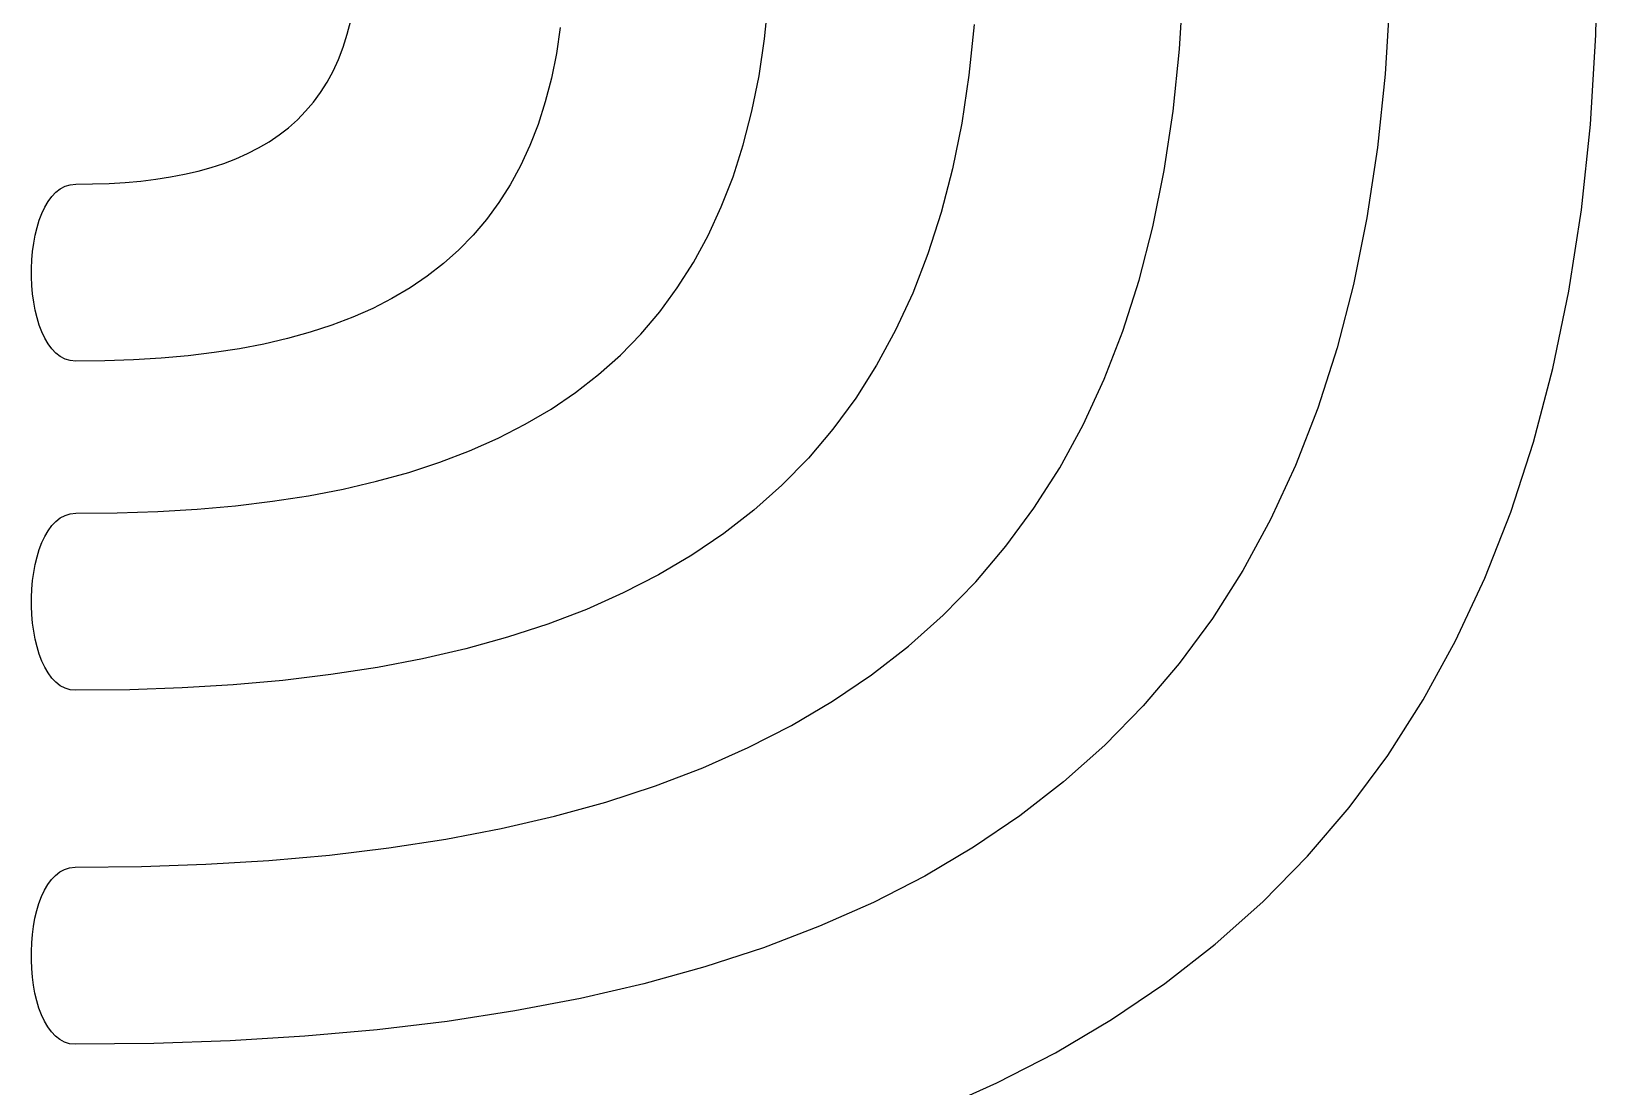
# Model space of a CAD drawing. Extents: x -14 to 98, y -16 to 114.
# Drawn here: x 47.68 to 95.83, y 37.39 to 69.81 of the extents above; entities that cross this region are included whole.
import ezdxf

# ---------------------------------------------------------------- set-up
doc = ezdxf.new("R2010")
doc.units = 0
doc.layers.get('0').update_dxf_attribs({"linetype": 'CONTINUOUS'})

msp = doc.modelspace()

# ---------------------------------------------------------------- linework, layer by layer
at = {"color": 7}
for points in [[(75.476, 36.656), (77.361, 37.499), (79.165, 38.429), (80.885, 39.449), (82.521, 40.56), (84.071, 41.764), (85.532, 43.065), (86.904, 44.464), (88.184, 45.963), (89.372, 47.564), (90.465, 49.27), (91.462, 51.084), (92.36, 53.006), (93.16, 55.04), (93.858, 57.187), (94.453, 59.45), (94.943, 61.831), (95.328, 64.332), (95.605, 66.955), (95.772, 69.704), (95.828, 72.578)], [(49.022, 44.126), (51.06, 44.149), (53.045, 44.218), (54.974, 44.335), (56.847, 44.502), (58.663, 44.72), (60.421, 44.99), (62.121, 45.314), (63.761, 45.695), (65.341, 46.132), (66.86, 46.628), (68.317, 47.184), (69.711, 47.803), (71.041, 48.484), (72.307, 49.231), (73.507, 50.044), (74.641, 50.925), (75.708, 51.875), (76.708, 52.896), (77.638, 53.99), (78.499, 55.159), (79.289, 56.402), (80.009, 57.723), (80.656, 59.123), (81.23, 60.603), (81.73, 62.165), (82.156, 63.81), (82.506, 65.54), (82.779, 67.357), (82.976, 69.261), (83.095, 71.255)], [(89.434, 70.867), (89.293, 68.502), (89.06, 66.243), (88.736, 64.088), (88.32, 62.036), (87.816, 60.085), (87.222, 58.232), (86.542, 56.477), (85.774, 54.816), (84.921, 53.249), (83.984, 51.774), (82.963, 50.388), (81.859, 49.091), (80.674, 47.879), (79.409, 46.752), (78.064, 45.707), (76.64, 44.743), (75.139, 43.857), (73.561, 43.049), (71.908, 42.316), (70.18, 41.656), (68.379, 41.067), (66.505, 40.548), (64.559, 40.098), (62.543, 39.713), (60.458, 39.392), (58.304, 39.134), (56.082, 38.936), (53.794, 38.797), (51.44, 38.715), (49.022, 38.688)], [(49.041, 55.003), (50.32, 55.017), (51.566, 55.06), (52.777, 55.134), (53.952, 55.238), (55.092, 55.375), (56.195, 55.545), (57.262, 55.748), (58.291, 55.987), (59.282, 56.262), (60.235, 56.573), (61.149, 56.922), (62.023, 57.31), (62.858, 57.738), (63.652, 58.207), (64.405, 58.717), (65.116, 59.27), (65.785, 59.866), (66.412, 60.508), (66.995, 61.194), (67.535, 61.928), (68.031, 62.708), (68.482, 63.537), (68.887, 64.416), (69.247, 65.345), (69.561, 66.325), (69.828, 67.358), (70.047, 68.444), (70.219, 69.584), (70.342, 70.78)], [(76.659, 70.02), (76.499, 68.47), (76.277, 66.992), (75.992, 65.584), (75.646, 64.245), (75.24, 62.974), (74.773, 61.77), (74.247, 60.63), (73.662, 59.555), (73.02, 58.543), (72.32, 57.592), (71.563, 56.702), (70.751, 55.871), (69.883, 55.097), (68.961, 54.38), (67.985, 53.719), (66.955, 53.111), (65.873, 52.557), (64.739, 52.053), (63.555, 51.601), (62.319, 51.197), (61.034, 50.841), (59.699, 50.532), (58.317, 50.267), (56.886, 50.047), (55.408, 49.87), (53.884, 49.735), (52.314, 49.639), (50.7, 49.583), (49.04, 49.565)], [(49.041, 65.117), (49.561, 65.123), (50.068, 65.141), (50.561, 65.171), (51.039, 65.213), (51.503, 65.269), (51.952, 65.338), (52.386, 65.421), (52.804, 65.518), (53.208, 65.629), (53.595, 65.756), (53.967, 65.898), (54.323, 66.056), (54.663, 66.23), (54.986, 66.421), (55.292, 66.629), (55.581, 66.853), (55.854, 67.096), (56.109, 67.357), (56.346, 67.637), (56.566, 67.935), (56.767, 68.253), (56.951, 68.59), (57.116, 68.947), (57.262, 69.325), (57.39, 69.724), (57.498, 70.144)], [(63.938, 69.936), (63.818, 69.134), (63.663, 68.37), (63.475, 67.644), (63.255, 66.954), (63.002, 66.301), (62.716, 65.683), (62.399, 65.1), (62.05, 64.55), (61.671, 64.035), (61.26, 63.552), (60.819, 63.101), (60.349, 62.681), (59.848, 62.292), (59.319, 61.933), (58.76, 61.603), (58.173, 61.302), (57.558, 61.029), (56.915, 60.784), (56.245, 60.565), (55.548, 60.372), (54.824, 60.204), (54.073, 60.06), (53.297, 59.941), (52.495, 59.845), (51.669, 59.771), (50.817, 59.72), (49.941, 59.689), (49.041, 59.679)], [(49.041, 59.679), (48.871, 59.696), (48.712, 59.744), (48.565, 59.822), (48.429, 59.927), (48.304, 60.058), (48.191, 60.211), (48.089, 60.386), (47.998, 60.579), (47.919, 60.788), (47.851, 61.012), (47.795, 61.247), (47.749, 61.493), (47.715, 61.746), (47.693, 62.005), (47.681, 62.267), (47.681, 62.53), (47.693, 62.792), (47.715, 63.05), (47.749, 63.303), (47.795, 63.549), (47.851, 63.785), (47.919, 64.008), (47.998, 64.218), (48.089, 64.411), (48.191, 64.585), (48.304, 64.738), (48.429, 64.869), (48.565, 64.974), (48.712, 65.052), (48.871, 65.101), (49.041, 65.117)], [(49.04, 49.565), (48.871, 49.581), (48.712, 49.63), (48.565, 49.707), (48.429, 49.813), (48.304, 49.943), (48.191, 50.097), (48.089, 50.271), (47.998, 50.464), (47.919, 50.673), (47.851, 50.897), (47.795, 51.133), (47.749, 51.378), (47.715, 51.631), (47.693, 51.89), (47.681, 52.152), (47.681, 52.415), (47.693, 52.677), (47.715, 52.936), (47.749, 53.189), (47.795, 53.434), (47.851, 53.67), (47.919, 53.894), (47.998, 54.103), (48.089, 54.296), (48.191, 54.47), (48.304, 54.624), (48.429, 54.754), (48.565, 54.86), (48.712, 54.938), (48.871, 54.986), (49.041, 55.003)], [(49.022, 38.688), (48.854, 38.705), (48.697, 38.753), (48.551, 38.831), (48.416, 38.936), (48.293, 39.067), (48.181, 39.22), (48.08, 39.395), (47.99, 39.588), (47.912, 39.797), (47.845, 40.021), (47.789, 40.256), (47.744, 40.502), (47.71, 40.755), (47.688, 41.014), (47.677, 41.276), (47.677, 41.539), (47.688, 41.801), (47.71, 42.059), (47.744, 42.312), (47.789, 42.558), (47.845, 42.794), (47.912, 43.017), (47.99, 43.227), (48.08, 43.42), (48.181, 43.594), (48.293, 43.747), (48.416, 43.878), (48.551, 43.983), (48.697, 44.061), (48.853, 44.11), (49.022, 44.126)]]:
    msp.add_lwpolyline(points, dxfattribs=at)

doc.saveas('drawing.dxf')
